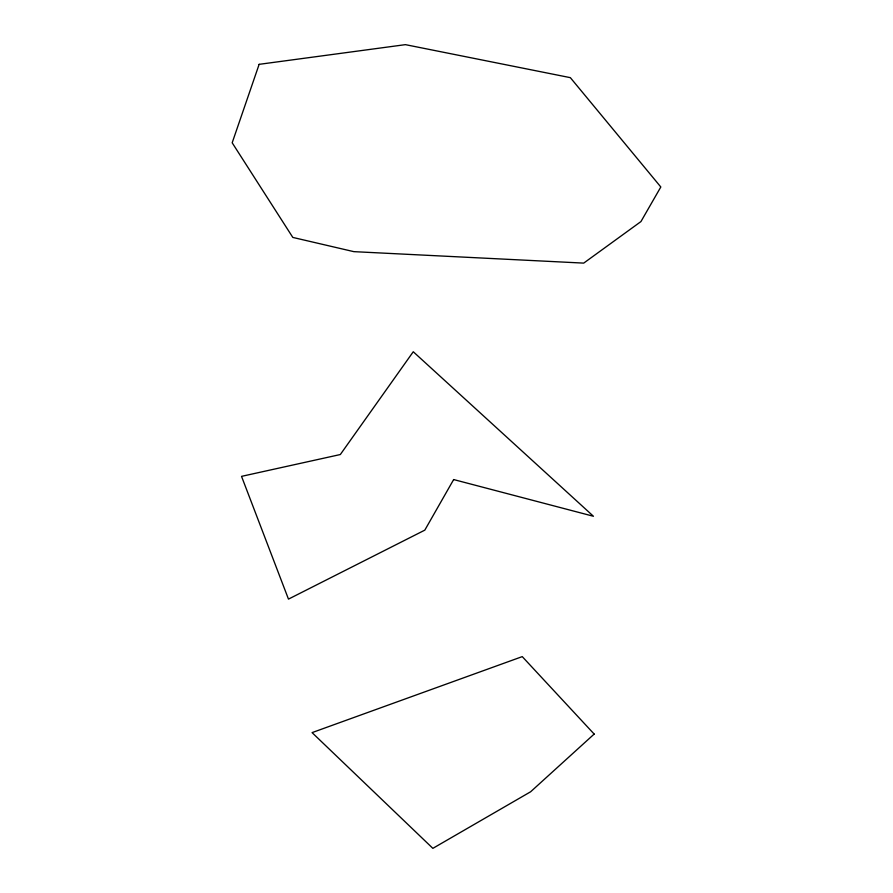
<?xml version="1.0" encoding="UTF-8"?>
<svg xmlns="http://www.w3.org/2000/svg" width="893" height="893" viewBox="0 0 893 893"><rect width="100%" height="100%" fill="white"/><g stroke="black" fill="none" stroke-linecap="round" stroke-linejoin="round"><path stroke-width="1.34" d="M259.137 64.341L232.18 142.791L292.815 237.426L353.829 251.647L583.709 263.111L640.94 221.576L660.82 186.983L570.348 77.658L405.422 44.65L259.137 64.341M453.655 479.563L424.811 530.141L288.472 599.114L241.534 476.36L340.322 454.537L413.258 351.753L593.443 516.266L453.655 479.563M594.169 734.068L530.621 791.778L432.859 848.35L312.07 732.617L522.26 656.623L594.169 734.068"/></g></svg>
